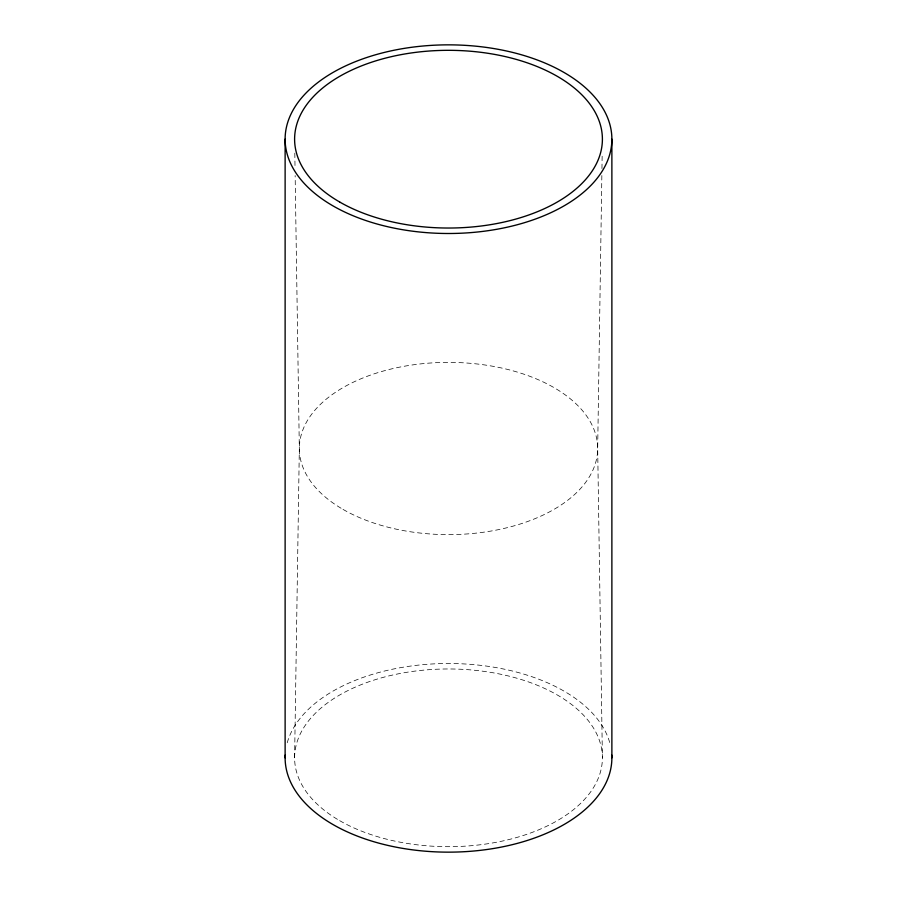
<?xml version="1.0" encoding="UTF-8"?>
<svg xmlns="http://www.w3.org/2000/svg" width="897" height="897" viewBox="0 0 897 897"><rect width="100%" height="100%" fill="white"/><g stroke="black" fill="none" stroke-linecap="round" stroke-linejoin="round"><path stroke-width="0.67" stroke-dasharray="4.49 3.36" d="M294.597 757.83L299.329 448.5L295.147 175.565M601.853 175.565L597.671 448.5L602.403 757.83M601.954 168.569L602.19 153.174M294.81 153.174L295.046 168.569M287.219 742.783A163.377 94.32 0 0 1 448.5 663.5A163.377 94.32 0 0 1 609.781 742.783M339.671 820.654A153.903 88.859 0 0 0 597.155 780.827A153.903 88.859 0 0 0 408.662 671.999A153.903 88.859 0 0 0 339.671 820.654M343.024 509.395A149.171 86.123 0 0 0 592.592 470.79A149.171 86.123 0 0 0 409.895 365.314A149.171 86.123 0 0 0 343.024 509.395"/><path stroke-width="1.35" d="M611.877 139.17A163.377 94.32 0 0 1 366.817 220.864A163.377 94.32 0 0 1 366.817 57.486A163.377 94.32 0 0 1 611.877 139.17L611.877 757.83M285.123 139.17L285.123 757.83M611.81 755.106A163.377 94.32 0 0 1 448.5 852.15A163.377 94.32 0 0 1 285.19 755.106M339.671 202.004A153.903 88.859 0 0 0 597.155 162.178A153.903 88.859 0 0 0 408.662 53.349A153.903 88.859 0 0 0 339.671 202.004"/></g></svg>
